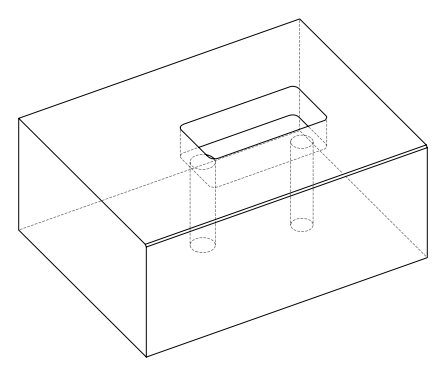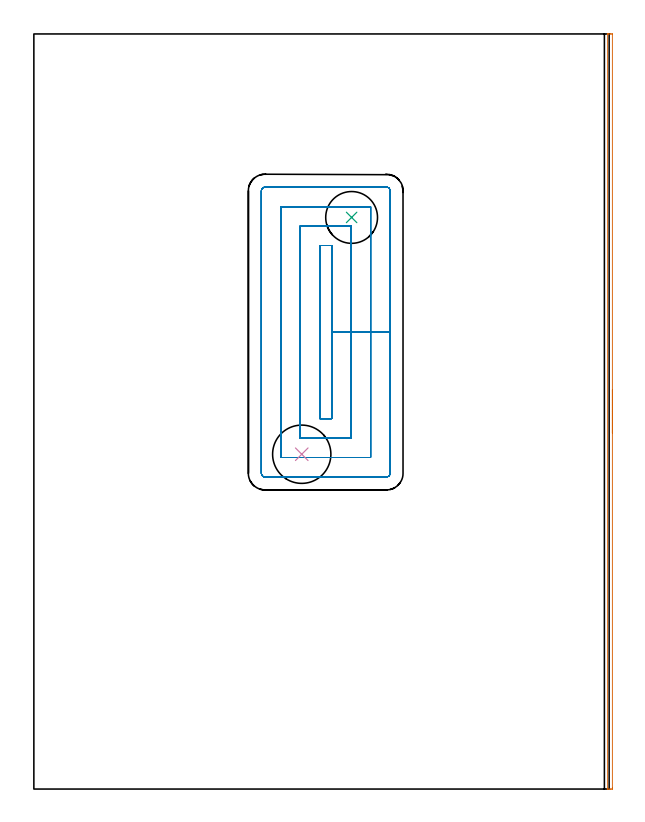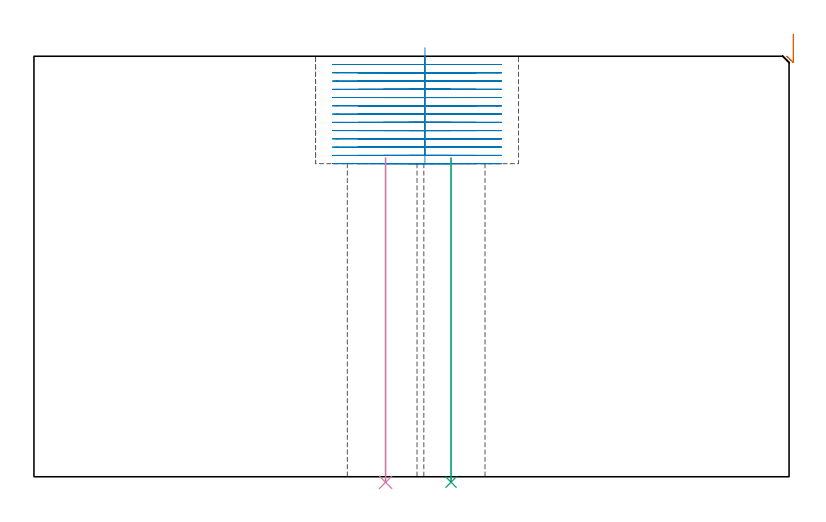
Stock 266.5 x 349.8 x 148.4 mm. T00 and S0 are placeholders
(PLAN: 4 operations, 3 tool changes, 34.9 min)
(1 AREA_MILL | FG_CHAMFER_SURFACE | UGT0205_001 | 2.95 min | 847 mm3)
(2 MILL_RECTANGULAR_POCKET | POCKET_RECTANGULAR_STRAIGHT | NXT0201_011 | Follow Part, ap 3, ae 75% | 30.97 min | 394925 mm3)
(3 INDEXABLE_INSERT_DRILL_THROUGH_HOLE_FROM_SOLID | STEP1HOLE | NXT0302_019 | 0.47 min | 49933 mm3)
(4 INDEXABLE_INSERT_DRILL_THROUGH_HOLE_FROM_SOLID_1 | STEP1HOLE_1 | NXT0302_025 | 0.47 min | 63251 mm3)
(TOOL UGT0205_001 | Chamfer Mill 20 x 3 x 45 deg. | D20 FL50 Z2)
(TOOL NXT0201_011 | ENDMILL 12mm [2P460-1200-NA 1630] | D12 FL38 Z6)
(TOOL NXT0302_019 | Index. Insert Drill 24mm [880-D2400L25-05] | D24 PA176 FL120 Z2)
(TOOL NXT0302_025 | Index. Insert Drill 27mm [880-D2700L32-05] | D27 PA176 FL135 Z2)
(OP 1 AREA_MILL)
G17 G21 G94 G90
T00 M6
G54
G17 G0 G90 X268. Y184.9 S1061 M3
G43 Z158.4 H0
Z156.2
G94 G1 Y184.862 Z155.328 F250.
Y184.748 Z154.464
Y184.559 Z153.612
Y184.297 Z152.78
Y183.963 Z151.974
Y183.56 Z151.2
Y183.092 Z150.464
Y182.56 Z149.772
Y181.971 Z149.129
Y181.328 Z148.54
Y180.636 Z148.008
Y179.9 Z147.54
Y179.126 Z147.137
Y178.32 Z146.803
Y177.488 Z146.541
Y176.637 Z146.352
Y175.772 Z146.238
Y174.9 Z146.2
Y0.623
X267.999 Y0.297 Z146.201
X267.995 Y0.058 Z146.203
X267.991 Y0.005 Z146.205
X267.766 Y0. Z146.43
X267.242 Z146.954
X266.9 Z147.294
X265.985 Z148.215
X265.892 Z148.299
X265.84 Z148.351
X265.803 Y0.009 Z148.388
X265.8 Y0.176 Z148.4
Y349.624
X265.803 Y349.79 Z148.388
X265.891 Y349.797 Z148.301
X265.985 Y349.8 Z148.215
X266.216 Z147.983
X266.9 Z147.294
X267.242 Z146.954
X267.766 Y349.797 Z146.43
X267.991 Y349.795 Z146.205
X267.995 Y349.742 Z146.203
X268. Y349.503 Z146.2
Y174.9
Y174.028 Z146.238
Y173.164 Z146.352
Y172.312 Z146.541
Y171.48 Z146.803
Y170.674 Z147.137
Y169.9 Z147.54
Y169.164 Z148.008
Y168.472 Z148.54
Y167.829 Z149.129
Y167.24 Z149.772
Y166.709 Z150.464
Y166.24 Z151.2
Y165.837 Z151.974
Y165.503 Z152.78
Y165.241 Z153.612
Y165.052 Z154.464
Y164.938 Z155.328
Y164.9 Z156.2
G0 Z158.4
M5
M2
(OP 2 MILL_RECTANGULAR_POCKET)
G17 G21 G94 G90
T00 M6
G54
G17 G0 G90 X138. Y189.624 S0 M3
G43 Z158.4 H1
Z151.4
G94 G1 Y211.7 Z145.485 F250.
Y251.8 F500.
X132.4
Y171.6
X138.
Y211.7
X147.
Y260.8
X123.4
Y162.6
X147.
Y211.7
X156.
Y269.8
X114.4
Y153.6
X156.
Y211.7
X165.
Y277.2
G3 X163.4 Y278.8 R1.6
G1 X107.
G3 X105.4 Y277.2 R1.6
G1 Y146.2
G3 X107. Y144.6 R1.6
G1 X163.4
G3 X165. Y146.2 R1.6
G1 Y211.7
Y212.7
G0 X138. Y189.624 Z148.485
G1 Y211.7 Z142.569 F250.
Y251.8 F500.
X132.4
Y171.6
X138.
Y211.7
X147.
Y260.8
X123.4
Y162.6
X147.
Y211.7
X156.
Y269.8
X114.4
Y153.6
X156.
Y211.7
X165.
Y277.2
G3 X163.4 Y278.8 R1.6
G1 X107.
G3 X105.4 Y277.2 R1.6
G1 Y146.2
G3 X107. Y144.6 R1.6
G1 X163.4
G3 X165. Y146.2 R1.6
G1 Y211.7
Y212.7
G0 X138. Y189.624 Z145.569
G1 Y211.7 Z139.654 F250.
Y251.8 F500.
X132.4
Y171.6
X138.
Y211.7
X147.
Y260.8
X123.4
Y162.6
X147.
Y211.7
X156.
Y269.8
X114.4
Y153.6
X156.
Y211.7
X165.
Y277.2
G3 X163.4 Y278.8 R1.6
G1 X107.
G3 X105.4 Y277.2 R1.6
G1 Y146.2
G3 X107. Y144.6 R1.6
G1 X163.4
G3 X165. Y146.2 R1.6
G1 Y211.7
Y212.7
G0 X138. Y189.624 Z142.654
G1 Y211.7 Z136.738 F250.
Y251.8 F500.
X132.4
Y171.6
X138.
Y211.7
X147.
Y260.8
X123.4
Y162.6
X147.
Y211.7
X156.
Y269.8
X114.4
Y153.6
X156.
Y211.7
X165.
Y277.2
G3 X163.4 Y278.8 R1.6
G1 X107.
G3 X105.4 Y277.2 R1.6
G1 Y146.2
G3 X107. Y144.6 R1.6
G1 X163.4
G3 X165. Y146.2 R1.6
G1 Y211.7
Y212.7
G0 X138. Y189.624 Z139.738
G1 Y211.7 Z133.823 F250.
Y251.8 F500.
X132.4
Y171.6
X138.
Y211.7
X147.
Y260.8
X123.4
Y162.6
X147.
Y211.7
X156.
Y269.8
X114.4
Y153.6
X156.
Y211.7
X165.
Y277.2
G3 X163.4 Y278.8 R1.6
G1 X107.
G3 X105.4 Y277.2 R1.6
G1 Y146.2
G3 X107. Y144.6 R1.6
G1 X163.4
G3 X165. Y146.2 R1.6
G1 Y211.7
Y212.7
G0 X138. Y189.624 Z136.823
G1 Y211.7 Z130.908 F250.
Y251.8 F500.
X132.4
Y171.6
X138.
Y211.7
X147.
Y260.8
X123.4
Y162.6
X147.
Y211.7
X156.
Y269.8
X114.4
Y153.6
X156.
Y211.7
X165.
Y277.2
G3 X163.4 Y278.8 R1.6
G1 X107.
G3 X105.4 Y277.2 R1.6
G1 Y146.2
G3 X107. Y144.6 R1.6
G1 X163.4
G3 X165. Y146.2 R1.6
G1 Y211.7
Y212.7
G0 X138. Y189.624 Z133.908
G1 Y211.7 Z127.992 F250.
Y251.8 F500.
X132.4
Y171.6
X138.
Y211.7
X147.
Y260.8
X123.4
Y162.6
X147.
Y211.7
X156.
Y269.8
X114.4
Y153.6
X156.
Y211.7
X165.
Y277.2
G3 X163.4 Y278.8 R1.6
G1 X107.
G3 X105.4 Y277.2 R1.6
G1 Y146.2
G3 X107. Y144.6 R1.6
G1 X163.4
G3 X165. Y146.2 R1.6
G1 Y211.7
Y212.7
G0 X138. Y189.624 Z130.992
G1 Y211.7 Z125.077 F250.
Y251.8 F500.
X132.4
Y171.6
X138.
Y211.7
X147.
Y260.8
X123.4
Y162.6
X147.
Y211.7
X156.
Y269.8
X114.4
Y153.6
X156.
Y211.7
X165.
Y277.2
G3 X163.4 Y278.8 R1.6
G1 X107.
G3 X105.4 Y277.2 R1.6
G1 Y146.2
G3 X107. Y144.6 R1.6
G1 X163.4
G3 X165. Y146.2 R1.6
G1 Y211.7
Y212.7
G0 X138. Y189.624 Z128.077
G1 Y211.7 Z122.162 F250.
Y251.8 F500.
X132.4
Y171.6
X138.
Y211.7
X147.
Y260.8
X123.4
Y162.6
X147.
Y211.7
X156.
Y269.8
X114.4
Y153.6
X156.
Y211.7
X165.
Y277.2
G3 X163.4 Y278.8 R1.6
G1 X107.
G3 X105.4 Y277.2 R1.6
G1 Y146.2
G3 X107. Y144.6 R1.6
G1 X163.4
G3 X165. Y146.2 R1.6
G1 Y211.7
Y212.7
G0 X138. Y189.624 Z125.162
G1 Y211.7 Z119.246 F250.
Y251.8 F500.
X132.4
Y171.6
X138.
Y211.7
X147.
Y260.8
X123.4
Y162.6
X147.
Y211.7
X156.
Y269.8
X114.4
Y153.6
X156.
Y211.7
X165.
Y277.2
G3 X163.4 Y278.8 R1.6
G1 X107.
G3 X105.4 Y277.2 R1.6
G1 Y146.2
G3 X107. Y144.6 R1.6
G1 X163.4
G3 X165. Y146.2 R1.6
G1 Y211.7
Y212.7
G0 X138. Y189.624 Z122.246
G1 Y211.7 Z116.331 F250.
Y251.8 F500.
X132.4
Y171.6
X138.
Y211.7
X147.
Y260.8
X123.4
Y162.6
X147.
Y211.7
X156.
Y269.8
X114.4
Y153.6
X156.
Y211.7
X165.
Y277.2
G3 X163.4 Y278.8 R1.6
G1 X107.
G3 X105.4 Y277.2 R1.6
G1 Y146.2
G3 X107. Y144.6 R1.6
G1 X163.4
G3 X165. Y146.2 R1.6
G1 Y211.7
Y212.7
G0 X138. Y189.624 Z119.331
G1 Y211.7 Z113.415 F250.
Y251.8 F500.
X132.4
Y171.6
X138.
Y211.7
X147.
Y260.8
X123.4
Y162.6
X147.
Y211.7
X156.
Y269.8
X114.4
Y153.6
X156.
Y211.7
X165.
Y277.2
G3 X163.4 Y278.8 R1.6
G1 X107.
G3 X105.4 Y277.2 R1.6
G1 Y146.2
G3 X107. Y144.6 R1.6
G1 X163.4
G3 X165. Y146.2 R1.6
G1 Y211.7
Y212.7
G0 X138. Y189.624 Z116.415
G1 Y211.7 Z110.5 F250.
Y251.8 F500.
X132.4
Y171.6
X138.
Y211.7
X147.
Y260.8
X123.4
Y162.6
X147.
Y211.7
X156.
Y269.8
X114.4
Y153.6
X156.
Y211.7
X165.
Y277.2
G3 X163.4 Y278.8 R1.6
G1 X107.
G3 X105.4 Y277.2 R1.6
G1 Y146.2
G3 X107. Y144.6 R1.6
G1 X163.4
G3 X165. Y146.2 R1.6
G1 Y211.7
Y212.7
G0 Z158.4
M5
M2
(OP 3 INDEXABLE_INSERT_DRILL_THROUGH_HOLE_FROM_SOLID)
G17 G21 G94 G90
T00 M6
G54
G17 G0 G90 X147.2 Y264.8 S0 M3
G43 Z158.4 H1
G94 G81 G98 Z-1.919 F250. R112.5
G80
M5
M2
(OP 4 INDEXABLE_INSERT_DRILL_THROUGH_HOLE_FROM_SOLID_1)
G17 G21 G94 G90
T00 M6
G54
G17 G0 G90 X124.1 Y155.1 S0 M3
G43 Z158.4 H1
G94 G81 G98 Z-1.971 F250. R112.5
G80
M5
M2
